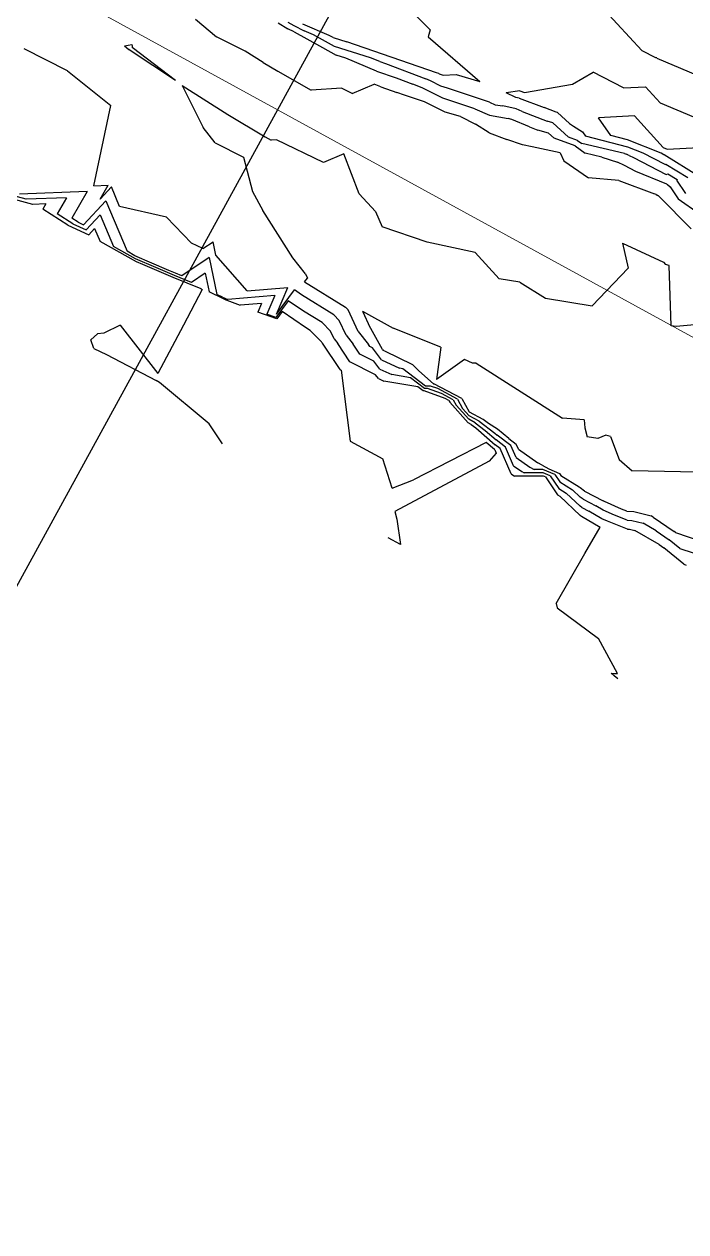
# Model space of a CAD drawing. Header units: metres. Extents: x -1120501 to 1198934, y -4928884 to 66998.
# Drawn here: x -288.2 to -198.9, y -576.5 to -413.4 of the extents above; entities that cross this region are included whole.
import ezdxf

# ---------------------------------------------------------------- set-up
doc = ezdxf.new("R2010")
doc.units = ezdxf.units.M
doc.layers.add('CL', color=5, linetype='Continuous')
doc.layers.add('Cross Sections', color=10, linetype='Continuous')
doc.layers.add('SURF2CONTOURS', color=7, linetype='Continuous', lineweight=0)

msp = doc.modelspace()

# ---------------------------------------------------------------- linework, layer by layer
at = {"color": 7, "lineweight": 0}
msp.add_circle((-684.64, 190.5), 66807.04, dxfattribs=at)
at = {"layer": 'CL', "linetype": 'Continuous', "lineweight": 0}
msp.add_lwpolyline([(-1067.58, 367.8), (-1082.93, 319.26), (-1104.11, 221.68), (-1108.39, 149.1), (-1119.85, 75.24), (-1093.53, -4.65), (-914.22, -147.32), (-825.87, -265.54), (-744.42, -314.86), (-442.72, -367.63), (-277.08, -412.37), (-43.5, -540.29), (86.31, -636.55), (247.28, -699.7), (413.51, -706.37), (555.05, -769.61), (597.29, -868.97), (635.37, -929.41), (778.63, -1023.65), (803.38, -1108.38), (824.32, -1155.97), (872.87, -1163.59)], dxfattribs=at)
at = {"layer": 'Cross Sections', "linetype": 'Continuous', "lineweight": 30}
msp.add_line((-326.02, -556.59), (-85.86, -118.04), dxfattribs=at)
at = {"layer": 'SURF2CONTOURS', "color": 4, "linetype": 'Continuous', "lineweight": -3}
for p, q in [((-244.49, -402.93, 249), (-233.39, -414.2, 249)), ((-253.91, -413.27, 248), (-252.6, -414.06, 248)), ((-251.72, -414.48, 248), (-252.6, -414.06, 248)), ((-247.03, -414.95, 249), (-250.55, -413.44, 249)), ((-251.72, -414.48, 248), (-247.91, -416.61, 248)), ((-246.49, -415.25, 249), (-247.03, -414.95, 249)), ((-246.49, -415.25, 249), (-244.65, -415.83, 249)), ((-233.39, -414.2, 249), (-233.67, -415.16, 249)), ((-233.67, -415.16, 249), (-226.7, -421.18, 249)), ((-274.64, -416.37, 247), (-273.65, -416.17, 247)), ((-274.64, -416.37, 247), (-274.04, -416.87, 247)), ((-273.87, -417, 247), (-274.04, -416.87, 247)), ((-267.76, -421.05, 247), (-273.87, -417, 247)), ((-273.65, -416.17, 247), (-273.61, -416.39, 247)), ((-273.61, -416.39, 247), (-273.62, -416.57, 247)), ((-267.76, -421.05, 247), (-273.62, -416.57, 247)), ((-247.91, -416.61, 248), (-246.09, -417.62, 248)), ((-232.52, -420, 249), (-244.65, -415.83, 249)), ((-244.78, -418.03, 248), (-246.09, -417.62, 248)), ((-240.63, -419.8, 248), (-244.78, -418.03, 248)), ((-240.63, -419.8, 248), (-237.96, -420.7, 248)), ((-232.23, -420.11, 249), (-232.52, -420, 249)), ((-232.22, -420.11, 249), (-232.23, -420.11, 249)), ((-232.18, -420.13, 249), (-232.22, -420.11, 249)), ((-232.16, -420.14, 249), (-232.18, -420.13, 249)), ((-232.16, -420.14, 249), (-231.62, -420.32, 249)), ((-231.62, -420.32, 249), (-229.89, -420.25, 249)), ((-229.89, -420.25, 249), (-226.7, -421.18, 249)), ((-214.16, -421.52, 249), (-211.39, -419.93, 249)), ((-207.3, -422.05, 249), (-211.39, -419.93, 249)), ((-266.87, -421.71, 247), (-260.71, -425.64, 247)), ((-266.87, -421.71, 247), (-264.02, -427.37, 247)), ((-237.96, -420.7, 248), (-235.73, -421.55, 248)), ((-234.45, -422.05, 248), (-235.73, -421.55, 248)), ((-231.69, -423.45, 248), (-234.45, -422.05, 248)), ((-220.64, -422.65, 249), (-214.16, -421.52, 249)), ((-207.3, -422.05, 249), (-204.33, -421.88, 249)), ((-202.35, -424.04, 249), (-204.33, -421.88, 249)), ((-229.94, -424, 248), (-231.69, -423.45, 248)), ((-221.3, -422.45, 249), (-223.11, -422.7, 249)), ((-221.82, -423.32, 249), (-223.11, -422.7, 249)), ((-221.38, -423.41, 249), (-221.82, -423.32, 249)), ((-221.38, -423.41, 249), (-217.99, -424.69, 249)), ((-221.3, -422.45, 249), (-220.64, -422.65, 249)), ((-227.35, -424.87, 248), (-229.94, -424, 248)), ((-227.35, -424.87, 248), (-225.37, -425.74, 248)), ((-216.37, -425.32, 249), (-217.99, -424.69, 249)), ((-216.2, -425.37, 249), (-216.37, -425.32, 249)), ((-216.2, -425.37, 249), (-214.58, -426.87, 249)), ((-202.35, -424.04, 249), (-197.84, -425.96, 249)), ((-260.71, -425.64, 247), (-255.65, -428.63, 247)), ((-225.37, -425.74, 248), (-222.84, -426.18, 248)), ((-222.36, -426.29, 248), (-222.84, -426.18, 248)), ((-220, -427.3, 248), (-222.36, -426.29, 248)), ((-214.58, -426.87, 249), (-214.06, -427.19, 249)), ((-214.06, -427.19, 249), (-212.82, -427.98, 249)), ((-262.4, -429.44, 247), (-264.02, -427.37, 247)), ((-255.65, -428.63, 247), (-254.84, -429.09, 247)), ((-220, -427.3, 248), (-218.85, -427.75, 248)), ((-217.41, -428.16, 248), (-218.85, -427.75, 248)), ((-216.66, -428.85, 248), (-217.41, -428.16, 248)), ((-212.82, -427.98, 249), (-212.43, -428.55, 249)), ((-206.71, -430.03, 249), (-212.43, -428.55, 249)), ((-262.4, -429.44, 247), (-258.58, -431.41, 247)), ((-254.1, -429.04, 247), (-254.84, -429.09, 247)), ((-247.76, -432.1, 247), (-254.1, -429.04, 247)), ((-213.8, -429.88, 248), (-216.66, -428.85, 248)), ((-213.8, -429.88, 248), (-212.45, -430.86, 248)), ((-204.63, -430.86, 249), (-206.71, -430.03, 249)), ((-258.58, -431.41, 247), (-257.34, -436.03, 247)), ((-245.05, -430.94, 247), (-247.76, -432.1, 247)), ((-242.97, -436.36, 247), (-245.05, -430.94, 247)), ((-210.23, -431.38, 248), (-212.45, -430.86, 248)), ((-210.23, -431.38, 248), (-208.1, -432.06, 248)), ((-207.16, -432.54, 248), (-208.1, -432.06, 248)), ((-201.69, -432.39, 249), (-204.63, -430.86, 249)), ((-205.63, -433.33, 248), (-207.16, -432.54, 248)), ((-201.45, -435.05, 248), (-205.63, -433.33, 248)), ((-201.69, -432.39, 249), (-201.56, -432.36, 249)), ((-201.56, -432.36, 249), (-198.63, -434.16, 249)), ((-201.41, -435.08, 248), (-201.45, -435.05, 248)), ((-201.41, -435.08, 248), (-201.37, -435.11, 248)), ((-201.37, -435.11, 248), (-201, -435.4, 248)), ((-286.99, -437.79, 249), (-292.7, -436.23, 249)), ((-279.65, -436.04, 248), (-288.8, -436.38, 248)), ((-279.65, -436.04, 248), (-281.75, -439.64, 248)), ((-257.34, -436.03, 247), (-255.95, -438.62, 247)), ((-240.74, -438.73, 247), (-242.97, -436.36, 247)), ((-201, -435.4, 248), (-199.93, -437.02, 248)), ((-285.24, -437.72, 249), (-286.99, -437.79, 249)), ((-285.24, -437.72, 249), (-285.64, -438.41, 249)), ((-282.28, -440.59, 249), (-285.64, -438.41, 249)), ((-277.16, -437.29, 248), (-280.17, -440.52, 248)), ((-277.16, -437.29, 248), (-274.29, -444.11, 248)), ((-199.93, -437.02, 248), (-197.08, -439.02, 248)), ((-280.9, -440.19, 248), (-281.75, -439.64, 248)), ((-280.9, -440.19, 248), (-280.17, -440.52, 248)), ((-251.91, -445, 247), (-255.95, -438.62, 247)), ((-240.74, -438.73, 247), (-239.84, -440.8, 247)), ((-282.28, -440.59, 249), (-279.43, -441.87, 249)), ((-278.67, -441.05, 249), (-279.43, -441.87, 249)), ((-278.67, -441.05, 249), (-277.93, -442.79, 249)), ((-233.77, -442.86, 247), (-239.84, -440.8, 247)), ((-273.03, -445.52, 249), (-277.93, -442.79, 249)), ((-227.32, -444.27, 247), (-233.77, -442.86, 247)), ((-207.45, -443, 247), (-201.91, -445.59, 247)), ((-207.45, -443, 247), (-206.68, -446.37, 247)), ((-273.23, -444.7, 248), (-274.29, -444.11, 248)), ((-268.63, -446.69, 248), (-273.23, -444.7, 248)), ((-263.23, -444.94, 248), (-266.9, -447.42, 248)), ((-263.23, -444.94, 248), (-262.17, -449.96, 248)), ((-250.2, -447.13, 247), (-251.91, -445, 247)), ((-224.08, -447.83, 247), (-227.32, -444.27, 247)), ((-272.17, -445.89, 249), (-273.03, -445.52, 249)), ((-268.08, -447.65, 249), (-272.17, -445.89, 249)), ((-267.73, -447.08, 248), (-268.63, -446.69, 248)), ((-211.51, -451.49, 247), (-206.68, -446.37, 247)), ((-201.91, -445.59, 247), (-201.63, -445.88, 247)), ((-201.12, -446.04, 247), (-201.63, -445.88, 247)), ((-200.84, -454.15, 247), (-201.12, -446.04, 247)), ((-264.31, -449.18, 249), (-268.08, -447.65, 249)), ((-266.9, -447.42, 248), (-267.73, -447.08, 248)), ((-250.33, -448.21, 247), (-249.92, -447.74, 247)), ((-250.33, -448.21, 247), (-244.82, -451.63, 247)), ((-250.2, -447.13, 247), (-249.92, -447.74, 247)), ((-221.29, -448.27, 247), (-224.08, -447.83, 247)), ((-221.29, -448.27, 247), (-217.81, -450.44, 247)), ((-264.16, -449.25, 249), (-266.69, -454.09, 249)), ((-264.3, -449.17, 249), (-264.31, -449.18, 249)), ((-264.3, -449.17, 249), (-264.29, -449.19, 249)), ((-264.29, -449.19, 249), (-264.16, -449.25, 249)), ((-261.43, -450.31, 248), (-262.17, -449.96, 248)), ((-261.43, -450.31, 248), (-260.68, -450.61, 248)), ((-254.36, -450.07, 248), (-260.68, -450.61, 248)), ((-254.36, -450.07, 248), (-255.44, -452.59, 248)), ((-252.53, -450.79, 248), (-254.19, -453.04, 248)), ((-250.47, -452.19, 248), (-252.53, -450.79, 248)), ((-244.45, -452, 247), (-244.82, -451.63, 247)), ((-217.81, -450.44, 247), (-211.51, -451.49, 247)), ((-254.19, -453.04, 248), (-255.44, -452.59, 248)), ((-247.98, -453.74, 248), (-250.47, -452.19, 248)), ((-243.11, -454.93, 247), (-244.45, -452, 247)), ((-187.72, -453.11, 247), (-200.19, -454.24, 247)), ((-275.22, -454.07, 249), (-277.42, -455.14, 249)), ((-275.22, -454.07, 249), (-270.13, -460.61, 249)), ((-266.69, -454.09, 249), (-270.13, -460.61, 249)), ((-246.85, -454.87, 248), (-247.98, -453.74, 248)), ((-246.36, -455.94, 248), (-246.85, -454.87, 248)), ((-200.19, -454.24, 247), (-200.84, -454.15, 247)), ((-278.26, -455.26, 249), (-279.19, -456.07, 249)), ((-278.76, -457.24, 249), (-279.19, -456.07, 249)), ((-277.42, -455.14, 249), (-278.26, -455.26, 249)), ((-246.36, -455.94, 248), (-245.86, -456.57, 248)), ((-243.11, -454.93, 247), (-241.71, -456.69, 247)), ((-278.76, -457.24, 249), (-277.08, -458.03, 249)), ((-277.08, -458.03, 249), (-270.34, -461.54, 249)), ((-244.21, -459.03, 248), (-245.86, -456.57, 248)), ((-241.54, -456.95, 247), (-241.71, -456.69, 247)), ((-241.18, -457.13, 247), (-241.54, -456.95, 247)), ((-239.94, -458.75, 247), (-241.18, -457.13, 247)), ((-240.75, -460.77, 248), (-244.21, -459.03, 248)), ((-239.94, -458.75, 247), (-237.51, -459.88, 247)), ((-240.37, -461.27, 248), (-240.75, -460.77, 248)), ((-240.37, -461.27, 248), (-239.63, -461.62, 248)), ((-237.06, -459.96, 247), (-237.51, -459.88, 247)), ((-234.01, -462.33, 247), (-237.06, -459.96, 247)), ((-269.93, -461.84, 249), (-270.34, -461.54, 249)), ((-263.21, -467.41, 249), (-269.93, -461.84, 249)), ((-235.03, -462.41, 248), (-239.63, -461.62, 248)), ((-234.34, -462.95, 248), (-235.03, -462.41, 248)), ((-234.18, -462.94, 248), (-234.34, -462.95, 248)), ((-231.34, -463.98, 248), (-234.18, -462.94, 248)), ((-233.32, -462.3, 247), (-234.01, -462.33, 247)), ((-232.37, -462.65, 247), (-233.32, -462.3, 247)), ((-229.7, -464.08, 247), (-232.37, -462.65, 247)), ((-230.86, -464.23, 248), (-231.34, -463.98, 248)), ((-230.86, -464.23, 248), (-230.74, -464.46, 248)), ((-230.74, -464.46, 248), (-228.24, -467.27, 248)), ((-229.7, -464.08, 247), (-229, -465.34, 247)), ((-229, -465.34, 247), (-228.13, -466.32, 247)), ((-226.76, -467.04, 247), (-228.13, -466.32, 247)), ((-261.4, -470.08, 249), (-263.21, -467.41, 249)), ((-227.83, -467.48, 248), (-228.24, -467.27, 248)), ((-227.83, -467.48, 248), (-227.21, -467.96, 248)), ((-227.21, -467.96, 248), (-224.6, -470.22, 248)), ((-226.76, -467.04, 247), (-224.67, -468.66, 247)), ((-224.67, -468.66, 247), (-224.35, -468.93, 247)), ((-222.49, -470.34, 247), (-224.35, -468.93, 247)), ((-223.95, -470.72, 248), (-224.6, -470.22, 248)), ((-222.45, -474.15, 248), (-223.95, -470.72, 248)), ((-221.8, -471.94, 247), (-222.49, -470.34, 247)), ((-221.8, -471.94, 247), (-219.93, -473.25, 247)), ((-222.45, -474.15, 248), (-222.12, -474.39, 248)), ((-222.12, -474.39, 248), (-222.01, -474.45, 248)), ((-218.07, -474.45, 248), (-222.01, -474.45, 248)), ((-219.93, -473.25, 247), (-219.34, -473.58, 247)), ((-218.19, -473.58, 247), (-219.34, -473.58, 247)), ((-216.55, -474.25, 247), (-218.19, -473.58, 247)), ((-217.82, -474.56, 248), (-218.07, -474.45, 248)), ((-216.55, -474.25, 247), (-215.89, -475.24, 247)), ((-217.82, -474.56, 248), (-216.19, -477, 248)), ((-215.89, -475.24, 247), (-214.16, -476.33, 247)), ((-216.19, -477, 248), (-215.9, -477.18, 248)), ((-213.14, -479.77, 248), (-215.9, -477.18, 248)), ((-213.14, -477.28, 247), (-214.16, -476.33, 247)), ((-212.74, -477.58, 247), (-213.14, -477.28, 247)), ((-212.74, -477.58, 247), (-211.01, -478.48, 247)), ((-210.04, -479.05, 247), (-211.01, -478.48, 247)), ((-208.5, -479.73, 247), (-210.04, -479.05, 247)), ((-213.1, -479.79, 248), (-213.14, -479.77, 248)), ((-213.1, -479.79, 248), (-212.94, -479.88, 248)), ((-212.94, -479.88, 248), (-210.45, -481.36, 248)), ((-206.82, -480.41, 247), (-208.5, -479.73, 247)), ((-206.82, -480.41, 247), (-206.19, -480.43, 247)), ((-206.19, -480.43, 247), (-204.66, -480.82, 247)), ((-202.9, -481.84, 247), (-204.66, -480.82, 247)), ((-212.51, -484.9, 248), (-210.45, -481.36, 248)), ((-202.9, -481.84, 247), (-201.15, -483.04, 247)), ((-199.69, -484.23, 247), (-201.15, -483.04, 247)), ((-199.69, -484.23, 247), (-197.9, -484.82, 247)), ((-216.38, -491.66, 248), (-212.51, -484.9, 248)), ((-216.38, -491.66, 248), (-216.25, -492.23, 248)), ((-216.25, -492.23, 248), (-210.66, -496.39, 248)), ((-208.1, -501.13, 248), (-210.66, -496.39, 248)), ((-208.54, -501.42, 248), (-208.94, -501.05, 248)), ((-208.94, -501.05, 248), (-208.64, -501.13, 248)), ((-208.64, -501.13, 248), (-208.1, -501.13, 248)), ((-208.05, -501.82, 248), (-208.54, -501.42, 248))]:
    msp.add_line(p, q, dxfattribs=at)
at = {"layer": 'SURF2CONTOURS', "color": 2, "linetype": 'Continuous', "lineweight": -3}
for p, q in [((-209.8, -411.59, 248.5), (-204.81, -417, 248.5)), ((-265.04, -412.75, 247.5), (-262.22, -415.17, 247.5)), ((-252.58, -413.17, 248.5), (-251.8, -413.64, 248.5)), ((-251.8, -413.64, 248.5), (-250.37, -414.33, 248.5)), ((-258.34, -417.09, 247.5), (-262.22, -415.17, 247.5)), ((-249.13, -414.86, 248.5), (-250.37, -414.33, 248.5)), ((-246.29, -416.44, 248.5), (-249.13, -414.86, 248.5)), ((-282.34, -419.76, 247.5), (-288.17, -416.75, 247.5)), ((-255.91, -418.63, 247.5), (-258.34, -417.09, 247.5)), ((-241.42, -417.97, 248.5), (-246.29, -416.44, 248.5)), ((-204.81, -417, 248.5), (-202.99, -417.94, 248.5)), ((-255.91, -418.63, 247.5), (-253.96, -419.79, 247.5)), ((-240.19, -418.5, 248.5), (-241.42, -417.97, 248.5)), ((-240.19, -418.5, 248.5), (-239.4, -418.76, 248.5)), ((-239.4, -418.76, 248.5), (-233.98, -420.83, 248.5)), ((-202.99, -417.94, 248.5), (-202.86, -417.93, 248.5)), ((-202.78, -418.02, 248.5), (-202.86, -417.93, 248.5)), ((-202.78, -418.02, 248.5), (-194.3, -421.63, 248.5)), ((-282.33, -419.76, 247.5), (-282.34, -419.76, 247.5)), ((-282.33, -419.76, 247.5), (-281.87, -420.1, 247.5)), ((-281.87, -420.1, 247.5), (-276.49, -424.41, 247.5)), ((-253.96, -419.79, 247.5), (-249.44, -422.33, 247.5)), ((-245.37, -422.08, 247.5), (-249.44, -422.33, 247.5)), ((-243.89, -422.79, 247.5), (-245.37, -422.08, 247.5)), ((-243.89, -422.79, 247.5), (-240.96, -421.54, 247.5)), ((-240.03, -421.92, 247.5), (-240.96, -421.54, 247.5)), ((-240.03, -421.92, 247.5), (-237.87, -422.66, 247.5)), ((-233.33, -421.08, 248.5), (-233.98, -420.83, 248.5)), ((-231.94, -421.79, 248.5), (-233.33, -421.08, 248.5)), ((-231.05, -422.07, 248.5), (-231.94, -421.79, 248.5)), ((-225.38, -423.96, 248.5), (-231.05, -422.07, 248.5)), ((-236.87, -423.02, 247.5), (-237.87, -422.66, 247.5)), ((-234.14, -423.93, 247.5), (-236.87, -423.02, 247.5)), ((-231.35, -425.33, 247.5), (-234.14, -423.93, 247.5)), ((-278.79, -435.26, 247.5), (-276.49, -424.41, 247.5)), ((-229.29, -425.92, 247.5), (-231.35, -425.33, 247.5)), ((-225.38, -423.96, 248.5), (-224.6, -424.31, 248.5)), ((-224.6, -424.31, 248.5), (-223.6, -424.48, 248.5)), ((-221.78, -424.88, 248.5), (-223.6, -424.48, 248.5)), ((-220.97, -425.23, 248.5), (-221.78, -424.88, 248.5)), ((-220.97, -425.23, 248.5), (-217.61, -426.53, 248.5)), ((-229.29, -425.92, 247.5), (-227.25, -426.93, 247.5)), ((-225.4, -428.09, 247.5), (-227.25, -426.93, 247.5)), ((-216.81, -426.76, 248.5), (-217.61, -426.53, 248.5)), ((-214.72, -428.69, 248.5), (-216.81, -426.76, 248.5)), ((-205.79, -425.82, 249.5), (-210.65, -426.1, 249.5)), ((-209.01, -428.47, 249.5), (-210.65, -426.1, 249.5)), ((-201.92, -430.07, 249.5), (-205.79, -425.82, 249.5)), ((-225.4, -428.09, 247.5), (-223.05, -429.01, 247.5)), ((-213.49, -429.14, 248.5), (-214.72, -428.69, 248.5)), ((-206.74, -429.06, 249.5), (-209.01, -428.47, 249.5)), ((-220.91, -429.71, 247.5), (-223.05, -429.01, 247.5)), ((-219.61, -430.02, 247.5), (-220.91, -429.71, 247.5)), ((-215.85, -430.83, 247.5), (-219.61, -430.02, 247.5)), ((-213.49, -429.14, 248.5), (-212.91, -429.55, 248.5)), ((-207.17, -430.92, 248.5), (-212.91, -429.55, 248.5)), ((-202.19, -430.87, 249.5), (-206.74, -429.06, 249.5)), ((-201.92, -430.07, 249.5), (-201.38, -430.3, 249.5)), ((-201.38, -430.3, 249.5), (-195.41, -430.01, 249.5)), ((-215.85, -430.83, 247.5), (-215.33, -431.88, 247.5)), ((-215.33, -431.88, 247.5), (-212.03, -434.17, 247.5)), ((-207.17, -430.92, 248.5), (-206.88, -431.01, 248.5)), ((-206.75, -431.07, 248.5), (-206.88, -431.01, 248.5)), ((-206.54, -431.18, 248.5), (-206.75, -431.07, 248.5)), ((-206.54, -431.18, 248.5), (-205.95, -431.43, 248.5)), ((-205.95, -431.43, 248.5), (-201.53, -433.73, 248.5)), ((-201.84, -431.06, 249.5), (-202.19, -430.87, 249.5)), ((-201.84, -431.06, 249.5), (-201.82, -431.05, 249.5)), ((-201.82, -431.05, 249.5), (-197.19, -433.9, 249.5)), ((-201.53, -433.73, 248.5), (-201.3, -433.66, 248.5)), ((-201.3, -433.66, 248.5), (-200.07, -434.42, 248.5)), ((-278.79, -435.26, 247.5), (-276.85, -435.19, 247.5)), ((-277.94, -437.06, 247.5), (-276.85, -435.19, 247.5)), ((-207.94, -434.53, 247.5), (-212.03, -434.17, 247.5)), ((-207.94, -434.53, 247.5), (-203.09, -436.36, 247.5)), ((-200.07, -434.42, 248.5), (-200.08, -434.5, 248.5)), ((-198.88, -436.3, 248.5), (-200.08, -434.5, 248.5)), ((-287.9, -437.09, 248.5), (-290.94, -436.26, 248.5)), ((-282.44, -436.88, 248.5), (-287.9, -437.09, 248.5)), ((-282.44, -436.88, 248.5), (-283.7, -439.03, 248.5)), ((-277.94, -437.06, 247.5), (-276.41, -435.41, 247.5)), ((-275.29, -438.08, 247.5), (-276.41, -435.41, 247.5)), ((-202.9, -436.46, 247.5), (-203.09, -436.36, 247.5)), ((-202.9, -436.46, 247.5), (-202.66, -436.58, 247.5)), ((-202.59, -436.64, 247.5), (-202.66, -436.58, 247.5)), ((-202.59, -436.64, 247.5), (-202.46, -436.73, 247.5)), ((-198.18, -441.09, 247.5), (-202.46, -436.73, 247.5)), ((-268.98, -439.52, 247.5), (-275.29, -438.08, 247.5)), ((-281.59, -440.39, 248.5), (-283.7, -439.03, 248.5)), ((-277.91, -439.17, 248.5), (-279.8, -441.19, 248.5)), ((-277.91, -439.17, 248.5), (-276.11, -443.45, 248.5)), ((-268.98, -439.52, 247.5), (-265.6, -443.03, 247.5)), ((-281.59, -440.39, 248.5), (-279.8, -441.19, 248.5)), ((-273.13, -445.11, 248.5), (-276.11, -443.45, 248.5)), ((-264.05, -443.75, 247.5), (-265.6, -443.03, 247.5)), ((-264.05, -443.75, 247.5), (-262.69, -442.83, 247.5)), ((-262.31, -444.64, 247.5), (-262.69, -442.83, 247.5)), ((-270.4, -446.29, 248.5), (-273.13, -445.11, 248.5)), ((-258.09, -449.46, 247.5), (-262.31, -444.64, 247.5)), ((-267.9, -447.37, 248.5), (-270.4, -446.29, 248.5)), ((-265.61, -448.3, 248.5), (-267.9, -447.37, 248.5)), ((-263.76, -447.05, 248.5), (-265.61, -448.3, 248.5)), ((-263.76, -447.05, 248.5), (-263.23, -449.57, 248.5)), ((-261.17, -450.55, 248.5), (-263.23, -449.57, 248.5)), ((-258.09, -449.46, 247.5), (-252.59, -448.98, 247.5)), ((-254.14, -452.61, 247.5), (-252.59, -448.98, 247.5)), ((-254.14, -452.61, 247.5), (-251.71, -449.33, 247.5)), ((-250.73, -450, 247.5), (-251.71, -449.33, 247.5)), ((-246.4, -452.68, 247.5), (-250.73, -450, 247.5)), ((-261.17, -450.55, 248.5), (-259.04, -451.4, 248.5)), ((-256.14, -451.15, 248.5), (-259.04, -451.4, 248.5)), ((-256.14, -451.15, 248.5), (-256.63, -452.31, 248.5)), ((-254.07, -453.23, 248.5), (-256.63, -452.31, 248.5)), ((-253.34, -452.25, 248.5), (-254.07, -453.23, 248.5)), ((-250.21, -454.39, 248.5), (-253.34, -452.25, 248.5)), ((-245.65, -453.44, 247.5), (-246.4, -452.68, 247.5)), ((-242.5, -452.2, 246.5), (-238.36, -454.49, 246.5)), ((-242.5, -452.2, 246.5), (-241.48, -454.42, 246.5)), ((-249.56, -454.79, 248.5), (-250.21, -454.39, 248.5)), ((-248.05, -456.31, 248.5), (-249.56, -454.79, 248.5)), ((-244.74, -455.43, 247.5), (-245.65, -453.44, 247.5)), ((-241.38, -454.55, 246.5), (-241.48, -454.42, 246.5)), ((-239.83, -457.35, 246.5), (-241.38, -454.55, 246.5)), ((-231.94, -457.07, 246.5), (-238.36, -454.49, 246.5)), ((-247.99, -456.44, 248.5), (-248.05, -456.31, 248.5)), ((-247.99, -456.44, 248.5), (-247.93, -456.52, 248.5)), ((-245.54, -460.07, 248.5), (-247.93, -456.52, 248.5)), ((-244.74, -455.43, 247.5), (-243.79, -456.63, 247.5)), ((-242.87, -457.99, 247.5), (-243.79, -456.63, 247.5)), ((-240.97, -458.95, 247.5), (-242.87, -457.99, 247.5)), ((-239.83, -457.35, 246.5), (-239.73, -457.49, 246.5)), ((-239.52, -457.58, 246.5), (-239.73, -457.49, 246.5)), ((-235.74, -459.45, 246.5), (-239.52, -457.58, 246.5)), ((-231.94, -457.07, 246.5), (-232.55, -461.4, 246.5)), ((-240.16, -460.01, 247.5), (-240.97, -458.95, 247.5)), ((-234.92, -460.24, 246.5), (-235.74, -459.45, 246.5)), ((-228.77, -458.72, 246.5), (-232.55, -461.4, 246.5)), ((-227.68, -459.19, 246.5), (-228.77, -458.72, 246.5)), ((-227.16, -459.2, 246.5), (-227.68, -459.19, 246.5)), ((-227.16, -459.2, 246.5), (-215.54, -466.62, 246.5)), ((-245.54, -460.07, 248.5), (-245.38, -460.15, 248.5)), ((-245.38, -460.15, 248.5), (-244.16, -469.75, 248.5)), ((-240.16, -460.01, 247.5), (-238.57, -460.75, 247.5)), ((-236.05, -461.18, 247.5), (-238.57, -460.75, 247.5)), ((-234.17, -462.64, 247.5), (-236.05, -461.18, 247.5)), ((-234.92, -460.24, 246.5), (-232.92, -461.98, 246.5)), ((-233.75, -462.62, 247.5), (-234.17, -462.64, 247.5)), ((-231.85, -463.31, 247.5), (-233.75, -462.62, 247.5)), ((-232.92, -461.98, 246.5), (-232.89, -461.98, 246.5)), ((-232.88, -461.98, 246.5), (-232.89, -461.98, 246.5)), ((-229.11, -464, 246.5), (-232.88, -461.98, 246.5)), ((-230.28, -464.15, 247.5), (-231.85, -463.31, 247.5)), ((-230.28, -464.15, 247.5), (-229.87, -464.9, 247.5)), ((-229.11, -464, 246.5), (-228.14, -465.78, 246.5)), ((-229.87, -464.9, 247.5), (-228.18, -466.79, 247.5)), ((-228.14, -465.78, 246.5), (-228.08, -465.84, 246.5)), ((-226.22, -466.82, 246.5), (-228.08, -465.84, 246.5)), ((-227.29, -467.26, 247.5), (-228.18, -466.79, 247.5)), ((-227.29, -467.26, 247.5), (-225.94, -468.31, 247.5)), ((-225.52, -467.36, 246.5), (-226.22, -466.82, 246.5)), ((-224.29, -468.13, 246.5), (-225.52, -467.36, 246.5)), ((-212.59, -466.86, 246.5), (-215.54, -466.62, 246.5)), ((-212.59, -466.86, 246.5), (-212.51, -467.93, 246.5)), ((-212.51, -467.93, 246.5), (-212.18, -469.15, 246.5)), ((-225.94, -468.31, 247.5), (-224.48, -469.58, 247.5)), ((-223.22, -470.53, 247.5), (-224.48, -469.58, 247.5)), ((-222.79, -469.38, 246.5), (-224.29, -468.13, 246.5)), ((-222.79, -469.38, 246.5), (-221.77, -470.16, 246.5)), ((-210.74, -469.39, 246.5), (-212.18, -469.15, 246.5)), ((-209.67, -468.93, 246.5), (-210.74, -469.39, 246.5)), ((-209.05, -469.12, 246.5), (-209.67, -468.93, 246.5)), ((-209.05, -469.12, 246.5), (-207.87, -472.22, 246.5)), ((-244.16, -469.75, 248.5), (-239.79, -472.13, 248.5)), ((-225.84, -469.9, 248.5), (-235.65, -474.96, 248.5)), ((-224.72, -470.87, 248.5), (-225.84, -469.9, 248.5)), ((-224.68, -470.9, 248.5), (-224.72, -470.87, 248.5)), ((-224.68, -470.9, 248.5), (-224.49, -471.34, 248.5)), ((-222.13, -473.05, 247.5), (-223.22, -470.53, 247.5)), ((-221.47, -470.84, 246.5), (-221.77, -470.16, 246.5)), ((-221.47, -470.84, 246.5), (-218.84, -472.68, 246.5)), ((-238.51, -476.09, 248.5), (-239.79, -472.13, 248.5)), ((-225.42, -472.46, 248.5), (-238.14, -479.23, 248.5)), ((-224.49, -471.34, 248.5), (-225.42, -472.46, 248.5)), ((-218.25, -473, 246.5), (-218.84, -472.68, 246.5)), ((-207.87, -472.22, 246.5), (-206.13, -473.73, 246.5)), ((-222.13, -473.05, 247.5), (-221.03, -473.82, 247.5)), ((-221.03, -473.82, 247.5), (-220.68, -474.01, 247.5)), ((-218.13, -474.02, 247.5), (-220.68, -474.01, 247.5)), ((-218.25, -473, 246.5), (-217.39, -473.49, 246.5)), ((-217.18, -474.4, 247.5), (-218.13, -474.02, 247.5)), ((-217.39, -473.49, 246.5), (-215.91, -474.1, 246.5)), ((-217.18, -474.4, 247.5), (-216.04, -476.12, 247.5)), ((-215.91, -474.1, 246.5), (-215.74, -474.36, 246.5)), ((-215.74, -474.36, 246.5), (-213.29, -475.9, 246.5)), ((-193.19, -474.03, 246.5), (-206.13, -473.73, 246.5)), ((-238.51, -476.09, 248.5), (-235.65, -474.96, 248.5)), ((-213.13, -476.04, 246.5), (-213.29, -475.9, 246.5)), ((-212.55, -476.47, 246.5), (-213.13, -476.04, 246.5)), ((-216.04, -476.12, 247.5), (-215.03, -476.76, 247.5)), ((-213.14, -478.53, 247.5), (-215.03, -476.76, 247.5)), ((-212.55, -476.47, 246.5), (-210.04, -477.78, 246.5)), ((-238.14, -479.23, 248.5), (-237.89, -480.29, 248.5)), ((-212.92, -478.69, 247.5), (-213.14, -478.53, 247.5)), ((-212.92, -478.69, 247.5), (-211.98, -479.18, 247.5)), ((-210.23, -480.21, 247.5), (-211.98, -479.18, 247.5)), ((-209.85, -477.89, 246.5), (-210.04, -477.78, 246.5)), ((-207.55, -478.91, 246.5), (-209.85, -477.89, 246.5)), ((-206.86, -479.19, 246.5), (-207.55, -478.91, 246.5)), ((-206.86, -479.19, 246.5), (-205.9, -479.22, 246.5)), ((-205.9, -479.22, 246.5), (-203.56, -479.82, 246.5)), ((-237.89, -480.29, 248.5), (-237.41, -483.69, 248.5)), ((-209.46, -480.56, 247.5), (-210.23, -480.21, 247.5)), ((-206.77, -481.63, 247.5), (-209.46, -480.56, 247.5)), ((-203.29, -479.98, 246.5), (-203.56, -479.82, 246.5)), ((-203.29, -479.98, 246.5), (-200.46, -481.93, 246.5)), ((-206.77, -481.63, 247.5), (-206.47, -481.64, 247.5)), ((-206.47, -481.64, 247.5), (-205.76, -481.82, 247.5)), ((-202.5, -483.69, 247.5), (-205.76, -481.82, 247.5)), ((-200.26, -482.09, 246.5), (-200.46, -481.93, 246.5)), ((-200.26, -482.09, 246.5), (-196.98, -483.18, 246.5)), ((-237.41, -483.69, 248.5), (-239.07, -482.8, 248.5)), ((-202.5, -483.69, 247.5), (-201.84, -484.15, 247.5)), ((-199.13, -486.37, 247.5), (-201.84, -484.15, 247.5)), ((-199.13, -486.37, 247.5), (-198.83, -486.47, 247.5))]:
    msp.add_line(p, q, dxfattribs=at)

doc.saveas('drawing.dxf')
